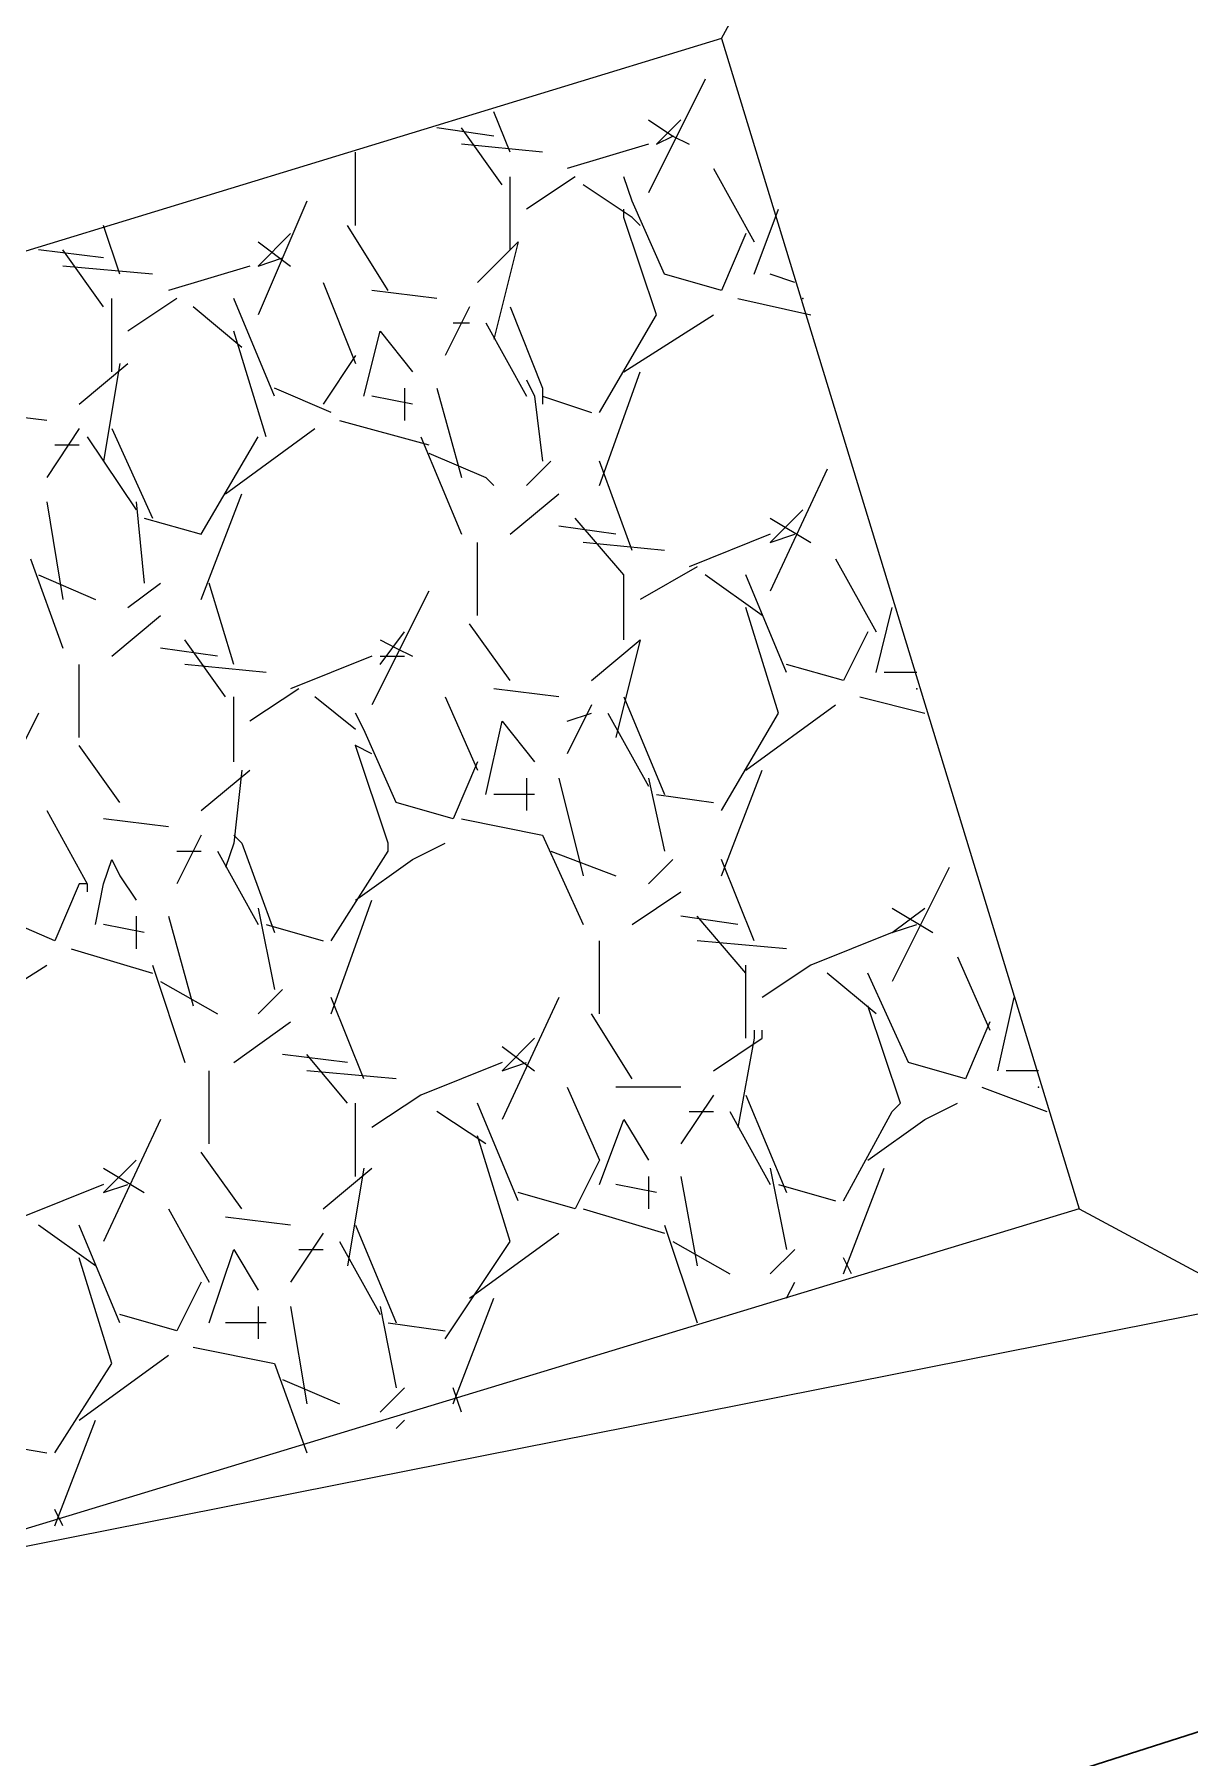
# Model space of a CAD drawing. Header units: metres. Extents: x 535413 to 535809, y 1836230 to 1836506.
# Drawn here: x 535697.565 to 535698.986, y 1836311.265 to 1836313.385 of the extents above; entities that cross this region are included whole.
import ezdxf

# ---------------------------------------------------------------- set-up
doc = ezdxf.new("R2010")
doc.units = ezdxf.units.M
doc.header["$MEASUREMENT"] = 0
for name, color, linetype, lineweight in [('Level 42', 1, 'Continuous', 0), ('Level 44', 1, 'Continuous', 0), ('Level 5', 1, 'Continuous', 0)]:
    doc.layers.add(name, color=color, linetype=linetype, lineweight=lineweight)

msp = doc.modelspace()

# ---------------------------------------------------------------- linework, layer by layer
at = {"layer": 'Level 42', "color": 7, "linetype": 'Continuous', "lineweight": 0}
for p, q in [((535698.41, 1836313.38), (535698.91, 1836314.31)), ((535698.41, 1836313.38), (535698.91, 1836314.31)), ((535698.41, 1836313.38), (535692.29, 1836311.51)), ((535698.41, 1836313.38), (535692.29, 1836311.51)), ((535698.41, 1836313.38), (535698.85, 1836311.94)), ((535698.41, 1836313.38), (535698.85, 1836311.94)), ((535698.39, 1836313.33), (535698.32, 1836313.19)), ((535698.39, 1836313.33), (535698.32, 1836313.19)), ((535698.15, 1836313.24), (535698.13, 1836313.29)), ((535698.15, 1836313.24), (535698.13, 1836313.29)), ((535698.13, 1836313.26), (535698.06, 1836313.27)), ((535698.13, 1836313.26), (535698.06, 1836313.27)), ((535698.14, 1836313.2), (535698.09, 1836313.27)), ((535698.14, 1836313.2), (535698.09, 1836313.27)), ((535698.32, 1836313.28), (535698.35, 1836313.26)), ((535698.32, 1836313.28), (535698.35, 1836313.26)), ((535698.33, 1836313.25), (535698.36, 1836313.28)), ((535698.33, 1836313.25), (535698.36, 1836313.28)), ((535698.33, 1836313.25), (535698.35, 1836313.26)), ((535698.33, 1836313.25), (535698.35, 1836313.26)), ((535698.35, 1836313.26), (535698.37, 1836313.25)), ((535698.35, 1836313.26), (535698.37, 1836313.25)), ((535697.96, 1836313.15), (535697.96, 1836313.24)), ((535697.96, 1836313.15), (535697.96, 1836313.24)), ((535698.19, 1836313.24), (535698.09, 1836313.25)), ((535698.19, 1836313.24), (535698.09, 1836313.25)), ((535698.32, 1836313.25), (535698.22, 1836313.22)), ((535698.32, 1836313.25), (535698.22, 1836313.22)), ((535698.4, 1836313.22), (535698.45, 1836313.13)), ((535698.4, 1836313.22), (535698.45, 1836313.13)), ((535698.15, 1836313.12), (535698.15, 1836313.21)), ((535698.15, 1836313.12), (535698.15, 1836313.21)), ((535698.23, 1836313.21), (535698.17, 1836313.17)), ((535698.23, 1836313.21), (535698.17, 1836313.17)), ((535698.3, 1836313.16), (535698.24, 1836313.2)), ((535698.3, 1836313.16), (535698.24, 1836313.2)), ((535698.3, 1836313.18), (535698.29, 1836313.21)), ((535698.3, 1836313.18), (535698.29, 1836313.21)), ((535697.9, 1836313.18), (535697.84, 1836313.04)), ((535697.9, 1836313.18), (535697.84, 1836313.04)), ((535698.34, 1836313.09), (535698.3, 1836313.18)), ((535698.34, 1836313.09), (535698.3, 1836313.18)), ((535698.29, 1836313.16), (535698.29, 1836313.17)), ((535698.29, 1836313.16), (535698.29, 1836313.17)), ((535698.33, 1836313.04), (535698.29, 1836313.16)), ((535698.33, 1836313.04), (535698.29, 1836313.16)), ((535698.31, 1836313.15), (535698.3, 1836313.16)), ((535698.31, 1836313.15), (535698.3, 1836313.16)), ((535698.45, 1836313.09), (535698.48, 1836313.17)), ((535698.45, 1836313.09), (535698.48, 1836313.17)), ((535697.67, 1836313.09), (535697.65, 1836313.15)), ((535697.67, 1836313.09), (535697.65, 1836313.15)), ((535697.84, 1836313.1), (535697.88, 1836313.14)), ((535697.84, 1836313.1), (535697.88, 1836313.14)), ((535698, 1836313.07), (535697.95, 1836313.15)), ((535698, 1836313.07), (535697.95, 1836313.15)), ((535698.44, 1836313.14), (535698.41, 1836313.07)), ((535698.44, 1836313.14), (535698.41, 1836313.07)), ((535697.65, 1836313.11), (535697.57, 1836313.12)), ((535697.65, 1836313.11), (535697.57, 1836313.12)), ((535697.65, 1836313.05), (535697.6, 1836313.12)), ((535697.65, 1836313.05), (535697.6, 1836313.12)), ((535697.84, 1836313.13), (535697.88, 1836313.1)), ((535697.84, 1836313.13), (535697.88, 1836313.1)), ((535698.11, 1836313.08), (535698.16, 1836313.13)), ((535698.11, 1836313.08), (535698.16, 1836313.13)), ((535698.16, 1836313.13), (535698.13, 1836313.01)), ((535698.16, 1836313.13), (535698.13, 1836313.01)), ((535697.71, 1836313.09), (535697.6, 1836313.1)), ((535697.71, 1836313.09), (535697.6, 1836313.1)), ((535697.83, 1836313.1), (535697.73, 1836313.07)), ((535697.83, 1836313.1), (535697.73, 1836313.07)), ((535697.84, 1836313.1), (535697.87, 1836313.11)), ((535697.84, 1836313.1), (535697.87, 1836313.11)), ((535697.92, 1836313.08), (535697.96, 1836312.98)), ((535697.92, 1836313.08), (535697.96, 1836312.98)), ((535698.06, 1836313.06), (535697.98, 1836313.07)), ((535698.06, 1836313.06), (535697.98, 1836313.07)), ((535698.41, 1836313.07), (535698.34, 1836313.09)), ((535698.41, 1836313.07), (535698.34, 1836313.09)), ((535698.5, 1836313.08), (535698.47, 1836313.09)), ((535698.5, 1836313.08), (535698.47, 1836313.09)), ((535697.66, 1836312.97), (535697.66, 1836313.06)), ((535697.66, 1836312.97), (535697.66, 1836313.06)), ((535697.74, 1836313.06), (535697.68, 1836313.02)), ((535697.74, 1836313.06), (535697.68, 1836313.02)), ((535697.82, 1836313), (535697.76, 1836313.05)), ((535697.82, 1836313), (535697.76, 1836313.05)), ((535697.86, 1836312.94), (535697.81, 1836313.06)), ((535697.86, 1836312.94), (535697.81, 1836313.06)), ((535698.1, 1836313.05), (535698.07, 1836312.99)), ((535698.1, 1836313.05), (535698.07, 1836312.99)), ((535698.15, 1836313.05), (535698.19, 1836312.95)), ((535698.15, 1836313.05), (535698.19, 1836312.95)), ((535698.15, 1836313.05), (535698.19, 1836312.95)), ((535698.15, 1836313.05), (535698.19, 1836312.95)), ((535698.43, 1836313.06), (535698.52, 1836313.04)), ((535698.43, 1836313.06), (535698.52, 1836313.04)), ((535698.08, 1836313.03), (535698.1, 1836313.03)), ((535698.08, 1836313.03), (535698.1, 1836313.03)), ((535698.12, 1836313.03), (535698.17, 1836312.94)), ((535698.12, 1836313.03), (535698.17, 1836312.94)), ((535698.26, 1836312.92), (535698.33, 1836313.04)), ((535698.26, 1836312.92), (535698.33, 1836313.04)), ((535698.29, 1836312.97), (535698.4, 1836313.04)), ((535698.29, 1836312.97), (535698.4, 1836313.04)), ((535697.85, 1836312.89), (535697.81, 1836313.02)), ((535697.85, 1836312.89), (535697.81, 1836313.02)), ((535697.97, 1836312.94), (535697.99, 1836313.02)), ((535697.97, 1836312.94), (535697.99, 1836313.02)), ((535697.99, 1836313.02), (535698.03, 1836312.97)), ((535697.99, 1836313.02), (535698.03, 1836312.97)), ((535697.96, 1836312.99), (535697.92, 1836312.93)), ((535697.96, 1836312.99), (535697.92, 1836312.93)), ((535697.62, 1836312.93), (535697.68, 1836312.98)), ((535697.62, 1836312.93), (535697.68, 1836312.98)), ((535697.67, 1836312.98), (535697.65, 1836312.86)), ((535697.67, 1836312.98), (535697.65, 1836312.86)), ((535698.26, 1836312.83), (535698.31, 1836312.97)), ((535698.26, 1836312.83), (535698.31, 1836312.97)), ((535697.93, 1836312.92), (535697.86, 1836312.95)), ((535697.93, 1836312.92), (535697.86, 1836312.95)), ((535698.02, 1836312.95), (535698.02, 1836312.91)), ((535698.02, 1836312.95), (535698.02, 1836312.91)), ((535698.06, 1836312.95), (535698.09, 1836312.84)), ((535698.06, 1836312.95), (535698.09, 1836312.84)), ((535698.17, 1836312.96), (535698.18, 1836312.94)), ((535698.17, 1836312.96), (535698.18, 1836312.94)), ((535698.19, 1836312.95), (535698.19, 1836312.93)), ((535698.19, 1836312.95), (535698.19, 1836312.93)), ((535698.19, 1836312.95), (535698.19, 1836312.93)), ((535698.19, 1836312.95), (535698.19, 1836312.93)), ((535698.03, 1836312.93), (535697.98, 1836312.94)), ((535698.03, 1836312.93), (535697.98, 1836312.94)), ((535698.18, 1836312.94), (535698.19, 1836312.86)), ((535698.18, 1836312.94), (535698.19, 1836312.86)), ((535698.19, 1836312.94), (535698.25, 1836312.92)), ((535698.19, 1836312.94), (535698.25, 1836312.92)), ((535697.58, 1836312.91), (535697.5, 1836312.92)), ((535697.58, 1836312.91), (535697.5, 1836312.92)), ((535697.62, 1836312.9), (535697.58, 1836312.84)), ((535697.62, 1836312.9), (535697.58, 1836312.84)), ((535697.66, 1836312.9), (535697.71, 1836312.79)), ((535697.66, 1836312.9), (535697.71, 1836312.79)), ((535697.66, 1836312.9), (535697.71, 1836312.79)), ((535697.66, 1836312.9), (535697.71, 1836312.79)), ((535697.8, 1836312.82), (535697.91, 1836312.9)), ((535697.8, 1836312.82), (535697.91, 1836312.9)), ((535697.94, 1836312.91), (535698.05, 1836312.88)), ((535697.94, 1836312.91), (535698.05, 1836312.88)), ((535697.59, 1836312.88), (535697.62, 1836312.88)), ((535697.59, 1836312.88), (535697.62, 1836312.88)), ((535697.63, 1836312.89), (535697.69, 1836312.8)), ((535697.63, 1836312.89), (535697.69, 1836312.8)), ((535697.77, 1836312.77), (535697.84, 1836312.89)), ((535697.77, 1836312.77), (535697.84, 1836312.89)), ((535698.04, 1836312.89), (535698.09, 1836312.77)), ((535698.04, 1836312.89), (535698.09, 1836312.77)), ((535698.05, 1836312.87), (535698.12, 1836312.84)), ((535698.05, 1836312.87), (535698.12, 1836312.84)), ((535698.17, 1836312.83), (535698.2, 1836312.86)), ((535698.17, 1836312.83), (535698.2, 1836312.86)), ((535698.3, 1836312.75), (535698.26, 1836312.86)), ((535698.3, 1836312.75), (535698.26, 1836312.86)), ((535698.12, 1836312.84), (535698.13, 1836312.83)), ((535698.12, 1836312.84), (535698.13, 1836312.83)), ((535698.54, 1836312.85), (535698.47, 1836312.7)), ((535698.54, 1836312.85), (535698.47, 1836312.7)), ((535697.77, 1836312.69), (535697.82, 1836312.82)), ((535697.77, 1836312.69), (535697.82, 1836312.82)), ((535698.15, 1836312.77), (535698.21, 1836312.82)), ((535698.15, 1836312.77), (535698.21, 1836312.82)), ((535697.58, 1836312.81), (535697.6, 1836312.69)), ((535697.58, 1836312.81), (535697.6, 1836312.69)), ((535697.69, 1836312.81), (535697.7, 1836312.71)), ((535697.69, 1836312.81), (535697.7, 1836312.71)), ((535698.47, 1836312.76), (535698.51, 1836312.8)), ((535698.47, 1836312.76), (535698.51, 1836312.8)), ((535697.7, 1836312.79), (535697.77, 1836312.77)), ((535697.7, 1836312.79), (535697.77, 1836312.77)), ((535698.28, 1836312.77), (535698.21, 1836312.78)), ((535698.28, 1836312.77), (535698.21, 1836312.78)), ((535698.29, 1836312.72), (535698.23, 1836312.79)), ((535698.29, 1836312.72), (535698.23, 1836312.79)), ((535698.47, 1836312.79), (535698.52, 1836312.76)), ((535698.47, 1836312.79), (535698.52, 1836312.76)), ((535698.11, 1836312.67), (535698.11, 1836312.76)), ((535698.11, 1836312.67), (535698.11, 1836312.76)), ((535698.34, 1836312.75), (535698.24, 1836312.76)), ((535698.34, 1836312.75), (535698.24, 1836312.76)), ((535698.47, 1836312.77), (535698.37, 1836312.73)), ((535698.47, 1836312.77), (535698.37, 1836312.73)), ((535698.47, 1836312.76), (535698.5, 1836312.77)), ((535698.47, 1836312.76), (535698.5, 1836312.77)), ((535697.56, 1836312.74), (535697.6, 1836312.63)), ((535697.56, 1836312.74), (535697.6, 1836312.63)), ((535698.38, 1836312.73), (535698.31, 1836312.69)), ((535698.38, 1836312.73), (535698.31, 1836312.69)), ((535698.55, 1836312.74), (535698.6, 1836312.65)), ((535698.55, 1836312.74), (535698.6, 1836312.65)), ((535697.57, 1836312.72), (535697.64, 1836312.69)), ((535697.57, 1836312.72), (535697.64, 1836312.69)), ((535697.68, 1836312.68), (535697.72, 1836312.71)), ((535697.68, 1836312.68), (535697.72, 1836312.71)), ((535697.81, 1836312.61), (535697.78, 1836312.71)), ((535697.81, 1836312.61), (535697.78, 1836312.71)), ((535698.29, 1836312.64), (535698.29, 1836312.72)), ((535698.29, 1836312.64), (535698.29, 1836312.72)), ((535698.46, 1836312.67), (535698.39, 1836312.72)), ((535698.46, 1836312.67), (535698.39, 1836312.72)), ((535698.49, 1836312.6), (535698.44, 1836312.72)), ((535698.49, 1836312.6), (535698.44, 1836312.72)), ((535698.05, 1836312.7), (535697.98, 1836312.56)), ((535698.05, 1836312.7), (535697.98, 1836312.56)), ((535697.66, 1836312.62), (535697.72, 1836312.67)), ((535697.66, 1836312.62), (535697.72, 1836312.67)), ((535698.48, 1836312.55), (535698.44, 1836312.68)), ((535698.48, 1836312.55), (535698.44, 1836312.68)), ((535698.6, 1836312.6), (535698.62, 1836312.68)), ((535698.6, 1836312.6), (535698.62, 1836312.68)), ((535697.99, 1836312.61), (535698.02, 1836312.65)), ((535697.99, 1836312.61), (535698.02, 1836312.65)), ((535698.15, 1836312.59), (535698.1, 1836312.66)), ((535698.15, 1836312.59), (535698.1, 1836312.66)), ((535698.59, 1836312.65), (535698.56, 1836312.59)), ((535698.59, 1836312.65), (535698.56, 1836312.59)), ((535697.79, 1836312.62), (535697.72, 1836312.63)), ((535697.79, 1836312.62), (535697.72, 1836312.63)), ((535697.8, 1836312.57), (535697.75, 1836312.64)), ((535697.8, 1836312.57), (535697.75, 1836312.64)), ((535697.99, 1836312.64), (535698.01, 1836312.63)), ((535697.99, 1836312.64), (535698.01, 1836312.63)), ((535698.01, 1836312.63), (535698.03, 1836312.62)), ((535698.01, 1836312.63), (535698.03, 1836312.62)), ((535698.25, 1836312.59), (535698.31, 1836312.64)), ((535698.25, 1836312.59), (535698.31, 1836312.64)), ((535698.31, 1836312.64), (535698.28, 1836312.52)), ((535698.31, 1836312.64), (535698.28, 1836312.52)), ((535697.62, 1836312.52), (535697.62, 1836312.61)), ((535697.62, 1836312.52), (535697.62, 1836312.61)), ((535697.85, 1836312.6), (535697.75, 1836312.61)), ((535697.85, 1836312.6), (535697.75, 1836312.61)), ((535697.98, 1836312.62), (535697.88, 1836312.58)), ((535697.98, 1836312.62), (535697.88, 1836312.58)), ((535697.99, 1836312.62), (535698.01, 1836312.62)), ((535697.99, 1836312.62), (535698.01, 1836312.62)), ((535698.01, 1836312.62), (535698.02, 1836312.62)), ((535698.01, 1836312.62), (535698.02, 1836312.62)), ((535698.56, 1836312.59), (535698.49, 1836312.61)), ((535698.56, 1836312.59), (535698.49, 1836312.61)), ((535698.65, 1836312.6), (535698.61, 1836312.6)), ((535698.65, 1836312.6), (535698.61, 1836312.6)), ((535697.81, 1836312.49), (535697.81, 1836312.57)), ((535697.81, 1836312.49), (535697.81, 1836312.57)), ((535697.89, 1836312.58), (535697.83, 1836312.54)), ((535697.89, 1836312.58), (535697.83, 1836312.54)), ((535697.96, 1836312.53), (535697.91, 1836312.57)), ((535697.96, 1836312.53), (535697.91, 1836312.57)), ((535698.07, 1836312.57), (535698.11, 1836312.48)), ((535698.07, 1836312.57), (535698.11, 1836312.48)), ((535698.21, 1836312.57), (535698.13, 1836312.58)), ((535698.21, 1836312.57), (535698.13, 1836312.58)), ((535698.29, 1836312.57), (535698.34, 1836312.45)), ((535698.29, 1836312.57), (535698.34, 1836312.45)), ((535698.29, 1836312.57), (535698.34, 1836312.45)), ((535698.29, 1836312.57), (535698.34, 1836312.45)), ((535698.58, 1836312.57), (535698.66, 1836312.55)), ((535698.58, 1836312.57), (535698.66, 1836312.55)), ((535697.57, 1836312.55), (535697.5, 1836312.41)), ((535697.57, 1836312.55), (535697.5, 1836312.41)), ((535697.97, 1836312.53), (535697.96, 1836312.55)), ((535697.97, 1836312.53), (535697.96, 1836312.55)), ((535698.12, 1836312.45), (535698.14, 1836312.54)), ((535698.12, 1836312.45), (535698.14, 1836312.54)), ((535698.14, 1836312.54), (535698.18, 1836312.49)), ((535698.14, 1836312.54), (535698.18, 1836312.49)), ((535698.25, 1836312.56), (535698.22, 1836312.5)), ((535698.25, 1836312.56), (535698.22, 1836312.5)), ((535698.22, 1836312.54), (535698.25, 1836312.55)), ((535698.22, 1836312.54), (535698.25, 1836312.55)), ((535698.27, 1836312.55), (535698.32, 1836312.46)), ((535698.27, 1836312.55), (535698.32, 1836312.46)), ((535698.41, 1836312.43), (535698.48, 1836312.55)), ((535698.41, 1836312.43), (535698.48, 1836312.55)), ((535698.44, 1836312.48), (535698.55, 1836312.56)), ((535698.44, 1836312.48), (535698.55, 1836312.56)), ((535698.01, 1836312.44), (535697.97, 1836312.53)), ((535698.01, 1836312.44), (535697.97, 1836312.53)), ((535697.67, 1836312.44), (535697.62, 1836312.51)), ((535697.67, 1836312.44), (535697.62, 1836312.51)), ((535698, 1836312.39), (535697.96, 1836312.51)), ((535697.98, 1836312.5), (535697.96, 1836312.51)), ((535698, 1836312.39), (535697.96, 1836312.51)), ((535697.98, 1836312.5), (535697.96, 1836312.51)), ((535697.77, 1836312.43), (535697.83, 1836312.48)), ((535697.77, 1836312.43), (535697.83, 1836312.48)), ((535697.82, 1836312.48), (535697.81, 1836312.39)), ((535697.82, 1836312.48), (535697.81, 1836312.39)), ((535698.11, 1836312.49), (535698.08, 1836312.42)), ((535698.11, 1836312.49), (535698.08, 1836312.42)), ((535698.41, 1836312.35), (535698.46, 1836312.48)), ((535698.41, 1836312.35), (535698.46, 1836312.48)), ((535698.17, 1836312.47), (535698.17, 1836312.43)), ((535698.17, 1836312.47), (535698.17, 1836312.43)), ((535698.21, 1836312.47), (535698.24, 1836312.35)), ((535698.21, 1836312.47), (535698.24, 1836312.35)), ((535698.32, 1836312.47), (535698.34, 1836312.38)), ((535698.32, 1836312.47), (535698.34, 1836312.38)), ((535698.08, 1836312.42), (535698.01, 1836312.44)), ((535698.08, 1836312.42), (535698.01, 1836312.44)), ((535698.18, 1836312.45), (535698.13, 1836312.45)), ((535698.18, 1836312.45), (535698.13, 1836312.45)), ((535698.33, 1836312.45), (535698.4, 1836312.44)), ((535698.33, 1836312.45), (535698.4, 1836312.44)), ((535697.58, 1836312.43), (535697.63, 1836312.34)), ((535697.58, 1836312.43), (535697.63, 1836312.34)), ((535697.73, 1836312.41), (535697.65, 1836312.42)), ((535697.73, 1836312.41), (535697.65, 1836312.42)), ((535698.09, 1836312.42), (535698.19, 1836312.4)), ((535698.09, 1836312.42), (535698.19, 1836312.4)), ((535697.77, 1836312.4), (535697.76, 1836312.38)), ((535697.77, 1836312.4), (535697.76, 1836312.38)), ((535697.81, 1836312.4), (535697.82, 1836312.39)), ((535697.81, 1836312.4), (535697.82, 1836312.39)), ((535697.81, 1836312.4), (535697.82, 1836312.39)), ((535697.81, 1836312.4), (535697.82, 1836312.39)), ((535698.19, 1836312.4), (535698.24, 1836312.29)), ((535698.19, 1836312.4), (535698.24, 1836312.29)), ((535697.65, 1836312.34), (535697.66, 1836312.37)), ((535697.65, 1836312.34), (535697.66, 1836312.37)), ((535697.66, 1836312.37), (535697.67, 1836312.35)), ((535697.66, 1836312.37), (535697.67, 1836312.35)), ((535697.76, 1836312.38), (535697.74, 1836312.34)), ((535697.74, 1836312.38), (535697.77, 1836312.38)), ((535697.76, 1836312.38), (535697.74, 1836312.34)), ((535697.74, 1836312.38), (535697.77, 1836312.38)), ((535697.79, 1836312.38), (535697.84, 1836312.29)), ((535697.79, 1836312.38), (535697.84, 1836312.29)), ((535697.81, 1836312.39), (535697.8, 1836312.36)), ((535697.81, 1836312.39), (535697.8, 1836312.36)), ((535697.82, 1836312.39), (535697.86, 1836312.28)), ((535697.82, 1836312.39), (535697.86, 1836312.28)), ((535697.82, 1836312.39), (535697.86, 1836312.28)), ((535697.82, 1836312.39), (535697.86, 1836312.28)), ((535697.93, 1836312.27), (535698, 1836312.38)), ((535697.93, 1836312.27), (535698, 1836312.38)), ((535697.96, 1836312.32), (535698.03, 1836312.37)), ((535697.96, 1836312.32), (535698.03, 1836312.37)), ((535698, 1836312.38), (535698, 1836312.39)), ((535698, 1836312.38), (535698, 1836312.39)), ((535698.03, 1836312.37), (535698.07, 1836312.39)), ((535698.03, 1836312.37), (535698.07, 1836312.39)), ((535698.2, 1836312.38), (535698.28, 1836312.35)), ((535698.2, 1836312.38), (535698.28, 1836312.35)), ((535698.32, 1836312.34), (535698.35, 1836312.37)), ((535698.32, 1836312.34), (535698.35, 1836312.37)), ((535698.45, 1836312.27), (535698.41, 1836312.37)), ((535698.45, 1836312.27), (535698.41, 1836312.37)), ((535697.67, 1836312.35), (535697.69, 1836312.32)), ((535697.67, 1836312.35), (535697.69, 1836312.32)), ((535698.69, 1836312.36), (535698.62, 1836312.22)), ((535698.69, 1836312.36), (535698.62, 1836312.22)), ((535697.62, 1836312.34), (535697.59, 1836312.27)), ((535697.62, 1836312.34), (535697.59, 1836312.27)), ((535697.63, 1836312.34), (535697.62, 1836312.34)), ((535697.63, 1836312.34), (535697.62, 1836312.34)), ((535697.63, 1836312.34), (535697.63, 1836312.33)), ((535697.63, 1836312.34), (535697.63, 1836312.33)), ((535697.64, 1836312.29), (535697.65, 1836312.34)), ((535697.64, 1836312.29), (535697.65, 1836312.34)), ((535698.3, 1836312.29), (535698.36, 1836312.33)), ((535698.3, 1836312.29), (535698.36, 1836312.33)), ((535697.84, 1836312.31), (535697.86, 1836312.21)), ((535697.84, 1836312.31), (535697.86, 1836312.21)), ((535697.93, 1836312.18), (535697.98, 1836312.32)), ((535697.93, 1836312.18), (535697.98, 1836312.32)), ((535698.62, 1836312.31), (535698.67, 1836312.28)), ((535698.62, 1836312.28), (535698.66, 1836312.31)), ((535698.62, 1836312.31), (535698.67, 1836312.28)), ((535698.62, 1836312.28), (535698.66, 1836312.31)), ((535697.59, 1836312.27), (535697.52, 1836312.3)), ((535697.59, 1836312.27), (535697.52, 1836312.3)), ((535697.7, 1836312.28), (535697.65, 1836312.29)), ((535697.7, 1836312.28), (535697.65, 1836312.29)), ((535697.69, 1836312.3), (535697.69, 1836312.26)), ((535697.69, 1836312.3), (535697.69, 1836312.26)), ((535697.73, 1836312.3), (535697.76, 1836312.19)), ((535697.73, 1836312.3), (535697.76, 1836312.19)), ((535697.85, 1836312.29), (535697.92, 1836312.27)), ((535697.85, 1836312.29), (535697.92, 1836312.27)), ((535698.43, 1836312.29), (535698.36, 1836312.3)), ((535698.43, 1836312.29), (535698.36, 1836312.3)), ((535698.44, 1836312.23), (535698.38, 1836312.3)), ((535698.44, 1836312.23), (535698.38, 1836312.3)), ((535698.62, 1836312.28), (535698.65, 1836312.29)), ((535698.62, 1836312.28), (535698.65, 1836312.29)), ((535698.26, 1836312.26), (535698.26, 1836312.27)), ((535698.26, 1836312.26), (535698.26, 1836312.27)), ((535698.49, 1836312.26), (535698.38, 1836312.27)), ((535698.49, 1836312.26), (535698.38, 1836312.27)), ((535698.62, 1836312.28), (535698.52, 1836312.24)), ((535698.62, 1836312.28), (535698.52, 1836312.24)), ((535697.61, 1836312.26), (535697.71, 1836312.23)), ((535697.61, 1836312.26), (535697.71, 1836312.23)), ((535698.26, 1836312.18), (535698.26, 1836312.26)), ((535698.26, 1836312.18), (535698.26, 1836312.26)), ((535698.7, 1836312.25), (535698.74, 1836312.16)), ((535698.7, 1836312.25), (535698.74, 1836312.16)), ((535697.47, 1836312.17), (535697.58, 1836312.24)), ((535697.47, 1836312.17), (535697.58, 1836312.24)), ((535697.71, 1836312.24), (535697.75, 1836312.12)), ((535697.71, 1836312.24), (535697.75, 1836312.12)), ((535698.44, 1836312.16), (535698.44, 1836312.24)), ((535698.44, 1836312.16), (535698.44, 1836312.24)), ((535698.52, 1836312.24), (535698.46, 1836312.2)), ((535698.52, 1836312.24), (535698.46, 1836312.2)), ((535698.6, 1836312.18), (535698.54, 1836312.23)), ((535698.6, 1836312.18), (535698.54, 1836312.23)), ((535698.64, 1836312.12), (535698.59, 1836312.23)), ((535698.64, 1836312.12), (535698.59, 1836312.23)), ((535697.72, 1836312.22), (535697.79, 1836312.18)), ((535697.72, 1836312.22), (535697.79, 1836312.18)), ((535697.84, 1836312.18), (535697.87, 1836312.21)), ((535697.84, 1836312.18), (535697.87, 1836312.21)), ((535697.97, 1836312.1), (535697.93, 1836312.2)), ((535697.97, 1836312.1), (535697.93, 1836312.2)), ((535698.21, 1836312.2), (535698.14, 1836312.05)), ((535698.21, 1836312.2), (535698.14, 1836312.05)), ((535698.75, 1836312.11), (535698.77, 1836312.2)), ((535698.75, 1836312.11), (535698.77, 1836312.2)), ((535698.3, 1836312.1), (535698.25, 1836312.18)), ((535698.3, 1836312.1), (535698.25, 1836312.18)), ((535698.63, 1836312.07), (535698.59, 1836312.19)), ((535698.63, 1836312.07), (535698.59, 1836312.19)), ((535697.81, 1836312.12), (535697.88, 1836312.17)), ((535697.81, 1836312.12), (535697.88, 1836312.17)), ((535698.44, 1836312.15), (535698.44, 1836312.16)), ((535698.44, 1836312.15), (535698.44, 1836312.16)), ((535698.45, 1836312.16), (535698.45, 1836312.15)), ((535698.45, 1836312.16), (535698.45, 1836312.15)), ((535698.46, 1836312.15), (535698.46, 1836312.16)), ((535698.46, 1836312.15), (535698.46, 1836312.16)), ((535698.74, 1836312.17), (535698.71, 1836312.1)), ((535698.74, 1836312.17), (535698.71, 1836312.1)), ((535698.14, 1836312.11), (535698.18, 1836312.15)), ((535698.14, 1836312.11), (535698.18, 1836312.15)), ((535698.14, 1836312.14), (535698.18, 1836312.11)), ((535698.14, 1836312.14), (535698.18, 1836312.11)), ((535698.4, 1836312.11), (535698.46, 1836312.15)), ((535698.4, 1836312.11), (535698.46, 1836312.15)), ((535698.45, 1836312.15), (535698.43, 1836312.04)), ((535698.45, 1836312.15), (535698.43, 1836312.04)), ((535697.95, 1836312.12), (535697.87, 1836312.13)), ((535697.95, 1836312.12), (535697.87, 1836312.13)), ((535697.95, 1836312.07), (535697.9, 1836312.13)), ((535697.95, 1836312.07), (535697.9, 1836312.13)), ((535698.14, 1836312.12), (535698.04, 1836312.08)), ((535698.14, 1836312.12), (535698.04, 1836312.08)), ((535698.14, 1836312.11), (535698.17, 1836312.12)), ((535698.14, 1836312.11), (535698.17, 1836312.12)), ((535698.71, 1836312.1), (535698.64, 1836312.12)), ((535698.71, 1836312.1), (535698.64, 1836312.12)), ((535697.78, 1836312.02), (535697.78, 1836312.11)), ((535697.78, 1836312.02), (535697.78, 1836312.11)), ((535698.01, 1836312.1), (535697.9, 1836312.11)), ((535698.01, 1836312.1), (535697.9, 1836312.11)), ((535698.8, 1836312.11), (535698.76, 1836312.11)), ((535698.8, 1836312.11), (535698.76, 1836312.11)), ((535698.04, 1836312.08), (535697.98, 1836312.04)), ((535698.04, 1836312.08), (535697.98, 1836312.04)), ((535698.22, 1836312.09), (535698.26, 1836312)), ((535698.22, 1836312.09), (535698.26, 1836312)), ((535698.36, 1836312.09), (535698.28, 1836312.09)), ((535698.36, 1836312.09), (535698.28, 1836312.09)), ((535698.4, 1836312.08), (535698.36, 1836312.02)), ((535698.4, 1836312.08), (535698.36, 1836312.02)), ((535698.44, 1836312.08), (535698.49, 1836311.96)), ((535698.44, 1836312.08), (535698.49, 1836311.96)), ((535698.44, 1836312.08), (535698.49, 1836311.96)), ((535698.44, 1836312.08), (535698.49, 1836311.96)), ((535698.73, 1836312.09), (535698.81, 1836312.06)), ((535698.73, 1836312.09), (535698.81, 1836312.06)), ((535697.96, 1836311.98), (535697.96, 1836312.07)), ((535697.96, 1836311.98), (535697.96, 1836312.07)), ((535698.12, 1836312.02), (535698.06, 1836312.06)), ((535698.12, 1836312.02), (535698.06, 1836312.06)), ((535698.16, 1836311.95), (535698.11, 1836312.07)), ((535698.16, 1836311.95), (535698.11, 1836312.07)), ((535698.37, 1836312.06), (535698.4, 1836312.06)), ((535698.37, 1836312.06), (535698.4, 1836312.06)), ((535698.42, 1836312.06), (535698.47, 1836311.97)), ((535698.42, 1836312.06), (535698.47, 1836311.97)), ((535698.56, 1836311.95), (535698.62, 1836312.06)), ((535698.56, 1836311.95), (535698.62, 1836312.06)), ((535698.62, 1836312.06), (535698.63, 1836312.07)), ((535698.62, 1836312.06), (535698.63, 1836312.07)), ((535698.66, 1836312.05), (535698.7, 1836312.07)), ((535698.66, 1836312.05), (535698.7, 1836312.07)), ((535697.72, 1836312.05), (535697.65, 1836311.9)), ((535697.72, 1836312.05), (535697.65, 1836311.9)), ((535698.26, 1836311.97), (535698.29, 1836312.05)), ((535698.26, 1836311.97), (535698.29, 1836312.05)), ((535698.29, 1836312.05), (535698.32, 1836312)), ((535698.29, 1836312.05), (535698.32, 1836312)), ((535698.59, 1836312), (535698.66, 1836312.05)), ((535698.59, 1836312), (535698.66, 1836312.05)), ((535697.82, 1836311.94), (535697.77, 1836312.01)), ((535697.82, 1836311.94), (535697.77, 1836312.01)), ((535698.15, 1836311.9), (535698.11, 1836312.03)), ((535698.15, 1836311.9), (535698.11, 1836312.03)), ((535697.65, 1836311.96), (535697.69, 1836312)), ((535697.65, 1836311.96), (535697.69, 1836312)), ((535697.65, 1836311.99), (535697.7, 1836311.96)), ((535697.65, 1836311.99), (535697.7, 1836311.96)), ((535697.92, 1836311.94), (535697.98, 1836311.99)), ((535697.92, 1836311.94), (535697.98, 1836311.99)), ((535697.97, 1836311.99), (535697.95, 1836311.87)), ((535697.97, 1836311.99), (535697.95, 1836311.87)), ((535698.26, 1836312), (535698.23, 1836311.94)), ((535698.26, 1836312), (535698.23, 1836311.94)), ((535698.47, 1836311.99), (535698.49, 1836311.89)), ((535698.47, 1836311.99), (535698.49, 1836311.89)), ((535698.56, 1836311.86), (535698.61, 1836311.99)), ((535698.56, 1836311.86), (535698.61, 1836311.99)), ((535697.65, 1836311.97), (535697.55, 1836311.93)), ((535697.65, 1836311.97), (535697.55, 1836311.93)), ((535697.65, 1836311.96), (535697.68, 1836311.97)), ((535697.65, 1836311.96), (535697.68, 1836311.97)), ((535698.33, 1836311.96), (535698.28, 1836311.97)), ((535698.33, 1836311.96), (535698.28, 1836311.97)), ((535698.32, 1836311.98), (535698.32, 1836311.94)), ((535698.32, 1836311.98), (535698.32, 1836311.94)), ((535698.36, 1836311.98), (535698.38, 1836311.87)), ((535698.36, 1836311.98), (535698.38, 1836311.87)), ((535698.48, 1836311.97), (535698.55, 1836311.95)), ((535698.48, 1836311.97), (535698.55, 1836311.95)), ((535698.23, 1836311.94), (535698.16, 1836311.96)), ((535698.23, 1836311.94), (535698.16, 1836311.96)), ((535698.85, 1836311.94), (535692.73, 1836310.08)), ((535698.85, 1836311.94), (535692.73, 1836310.08)), ((535697.73, 1836311.94), (535697.78, 1836311.85)), ((535697.73, 1836311.94), (535697.78, 1836311.85)), ((535697.88, 1836311.92), (535697.8, 1836311.93)), ((535697.88, 1836311.92), (535697.8, 1836311.93)), ((535698.24, 1836311.94), (535698.34, 1836311.91)), ((535698.24, 1836311.94), (535698.34, 1836311.91)), ((535698.85, 1836311.94), (535699.78, 1836311.44)), ((535698.85, 1836311.94), (535699.78, 1836311.44)), ((535697.64, 1836311.87), (535697.57, 1836311.92)), ((535697.64, 1836311.87), (535697.57, 1836311.92)), ((535697.67, 1836311.8), (535697.62, 1836311.92)), ((535697.67, 1836311.8), (535697.62, 1836311.92)), ((535697.92, 1836311.91), (535697.88, 1836311.85)), ((535697.92, 1836311.91), (535697.88, 1836311.85)), ((535697.96, 1836311.92), (535698.01, 1836311.8)), ((535697.96, 1836311.92), (535698.01, 1836311.8)), ((535697.96, 1836311.92), (535698.01, 1836311.8)), ((535697.96, 1836311.92), (535698.01, 1836311.8)), ((535698.1, 1836311.83), (535698.21, 1836311.91)), ((535698.1, 1836311.83), (535698.21, 1836311.91)), ((535698.34, 1836311.92), (535698.38, 1836311.8)), ((535698.34, 1836311.92), (535698.38, 1836311.8)), ((535697.78, 1836311.8), (535697.81, 1836311.89)), ((535697.78, 1836311.8), (535697.81, 1836311.89)), ((535697.81, 1836311.89), (535697.84, 1836311.84)), ((535697.81, 1836311.89), (535697.84, 1836311.84)), ((535697.89, 1836311.89), (535697.92, 1836311.89)), ((535697.89, 1836311.89), (535697.92, 1836311.89)), ((535697.94, 1836311.9), (535697.99, 1836311.81)), ((535697.94, 1836311.9), (535697.99, 1836311.81)), ((535698.07, 1836311.78), (535698.15, 1836311.9)), ((535698.07, 1836311.78), (535698.15, 1836311.9)), ((535698.35, 1836311.9), (535698.42, 1836311.86)), ((535698.35, 1836311.9), (535698.42, 1836311.86)), ((535698.47, 1836311.86), (535698.5, 1836311.89)), ((535698.47, 1836311.86), (535698.5, 1836311.89)), ((535697.66, 1836311.75), (535697.62, 1836311.88)), ((535697.66, 1836311.75), (535697.62, 1836311.88)), ((535698.57, 1836311.86), (535698.56, 1836311.88)), ((535698.57, 1836311.86), (535698.56, 1836311.88)), ((535697.77, 1836311.85), (535697.74, 1836311.79)), ((535697.77, 1836311.85), (535697.74, 1836311.79)), ((535698.49, 1836311.83), (535698.5, 1836311.85)), ((535698.49, 1836311.83), (535698.5, 1836311.85)), ((535697.84, 1836311.82), (535697.84, 1836311.78)), ((535697.84, 1836311.82), (535697.84, 1836311.78)), ((535697.88, 1836311.82), (535697.9, 1836311.7)), ((535697.88, 1836311.82), (535697.9, 1836311.7)), ((535697.99, 1836311.82), (535698.01, 1836311.72)), ((535697.99, 1836311.82), (535698.01, 1836311.72)), ((535698.08, 1836311.7), (535698.13, 1836311.83)), ((535698.08, 1836311.7), (535698.13, 1836311.83)), ((535697.74, 1836311.79), (535697.67, 1836311.81)), ((535697.74, 1836311.79), (535697.67, 1836311.81)), ((535697.85, 1836311.8), (535697.8, 1836311.8)), ((535697.85, 1836311.8), (535697.8, 1836311.8)), ((535698, 1836311.8), (535698.07, 1836311.79)), ((535698, 1836311.8), (535698.07, 1836311.79)), ((535697.62, 1836311.68), (535697.73, 1836311.76)), ((535697.62, 1836311.68), (535697.73, 1836311.76)), ((535697.76, 1836311.77), (535697.86, 1836311.75)), ((535697.76, 1836311.77), (535697.86, 1836311.75)), ((535697.59, 1836311.64), (535697.66, 1836311.75)), ((535697.59, 1836311.64), (535697.66, 1836311.75)), ((535697.86, 1836311.75), (535697.9, 1836311.64)), ((535697.86, 1836311.75), (535697.9, 1836311.64)), ((535697.87, 1836311.73), (535697.94, 1836311.7)), ((535697.87, 1836311.73), (535697.94, 1836311.7)), ((535697.99, 1836311.69), (535698.02, 1836311.72)), ((535697.99, 1836311.69), (535698.02, 1836311.72)), ((535698.09, 1836311.69), (535698.08, 1836311.72)), ((535698.09, 1836311.69), (535698.08, 1836311.72)), ((535697.59, 1836311.55), (535697.64, 1836311.68)), ((535697.59, 1836311.55), (535697.64, 1836311.68)), ((535698.01, 1836311.67), (535698.02, 1836311.68)), ((535698.01, 1836311.67), (535698.02, 1836311.68)), ((535697.52, 1836311.65), (535697.58, 1836311.64)), ((535697.52, 1836311.65), (535697.58, 1836311.64)), ((535697.6, 1836311.55), (535697.59, 1836311.57)), ((535697.6, 1836311.55), (535697.59, 1836311.57))]:
    msp.add_line(p, q, dxfattribs=at)
for p in [(535698.35, 1836313.26), (535698.35, 1836313.26), (535698.51, 1836313.06), (535698.51, 1836313.06), (535698.65, 1836312.58), (535698.65, 1836312.58), (535697.96, 1836312.51), (535697.96, 1836312.51), (535698.8, 1836312.09), (535698.8, 1836312.09)]:
    msp.add_point(p, dxfattribs=at)
at = {"layer": 'Level 44', "color": 7, "linetype": 'Continuous', "lineweight": 0, "flags": 128}
msp.add_lwpolyline([(535697.78, 1836303.41), (535717.4, 1836307.31), (535715.84, 1836315.15), (535696.22, 1836311.26)], close=True, dxfattribs=at)
at = {"layer": 'Level 5', "color": 7, "linetype": 'Continuous', "lineweight": 30}
msp.add_line((535692.23, 1836309.14), (535699.76, 1836311.54), dxfattribs=at)

doc.saveas('drawing.dxf')
